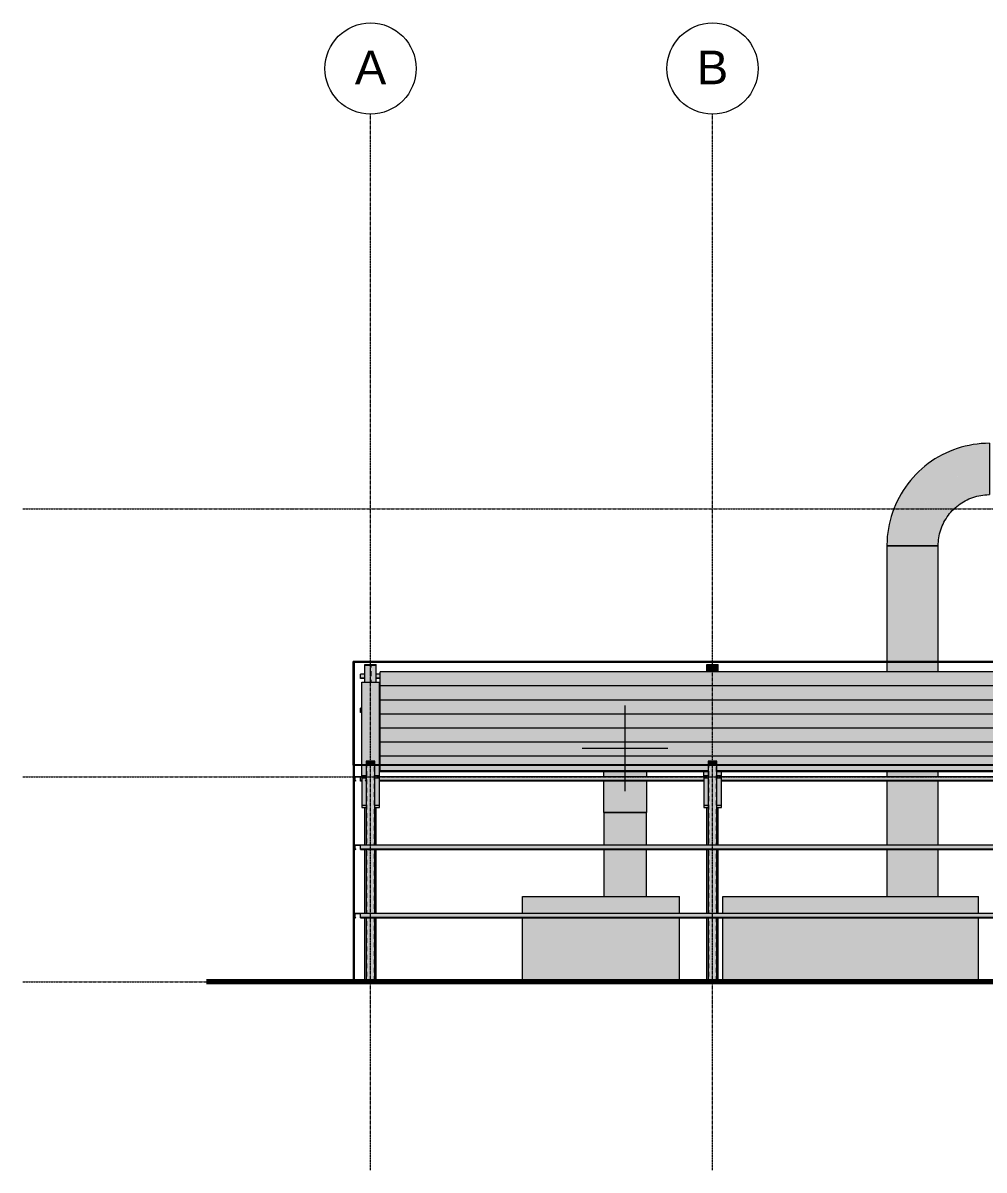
# Model space of a CAD drawing. Header units: inches. Extents: x 20426 to 36348, y -461 to 673.
# Drawn here: x 20426 to 21101, y -132 to 673 of the extents above; entities that cross this region are included whole.
import ezdxf

# ---------------------------------------------------------------- set-up
doc = ezdxf.new("R2010")
doc.units = ezdxf.units.IN
doc.header["$MEASUREMENT"] = 0
doc.linetypes.add('Grid Line 1_2_', pattern=[0.875, 0.5, -0.125, 0.125, -0.125])
doc.linetypes.add('Hidden 1_8_', pattern=[0.1875, 0.125, -0.0625])
for name, color, linetype, lineweight in [('A-FLOR-LEVL', 51, 'Continuous', 9), ('A-ROOF', 132, 'Continuous', 13), ('A-WALL', 113, 'Continuous', 13), ('C-TOPO', 7, 'Continuous', 9), ('M-EQPM', 50, 'Continuous', 9), ('M-HVAC-DUCT', 70, 'Continuous', 9), ('M-HVAC-DUCT-CNTR', 70, 'Continuous', 9), ('S-BEAM', 12, 'Continuous', 9), ('S-COLS', 52, 'Continuous', 9), ('S-GRID', 1, 'Continuous', 9), ('S-GRID-IDEN', 1, 'Continuous', 9)]:
    doc.layers.add(name, color=color, linetype=linetype, lineweight=lineweight)
doc.styles.add('Arial_1', font='arial.ttf', dxfattribs={"height": 23.60479})

# ---------------------------------------------------------------- blocks, each defined once
blk = doc.blocks.new('Round Elbow - 1_5 D-363045-Elevation - West')
at = {"layer": 'M-HVAC-DUCT'}
h = blk.add_hatch(color=256, dxfattribs=at)
h.paths.add_polyline_path([(20835.65, 119), (20848.64, 119), (20848.64, 141.02), (20833.64, 141.02), (20833.64, 119), (20835.44, 119)], flags=0)
h.paths.add_polyline_path([(20846.17, 144.05), (20848.64, 144.05), (20848.64, 147.72), (20833.64, 147.72), (20833.64, 144.05), (20845.5, 144.05)], flags=0)
h = blk.add_hatch(color=256, dxfattribs=at)
h.paths.add_polyline_path([(20848.64, 119), (20863.64, 119), (20863.62, 141.02), (20848.64, 141.02), (20848.64, 120.65)], flags=0)
h.paths.add_polyline_path([(20860.62, 144.05), (20863.64, 144.05), (20863.64, 147.72), (20848.64, 147.72), (20848.64, 144.05), (20860.35, 144.05)], flags=0)
for p, q in [((20848.64, 119), (20833.64, 119)), ((20863.64, 119), (20848.64, 119))]:
    blk.add_line(p, q, dxfattribs=at)
at = {"layer": 'M-HVAC-DUCT', "flags": 128}
for points in [[(20833.64, 144.05), (20833.64, 144.41), (20833.64, 145.87), (20833.64, 147.3), (20833.64, 147.72)], [(20863.64, 147.67), (20863.64, 146.26), (20863.64, 144.81), (20863.64, 144.05)], [(20833.64, 119), (20833.64, 120.8), (20833.64, 122.6), (20833.64, 124.39), (20833.64, 126.17), (20833.64, 127.94), (20833.64, 129.7), (20833.64, 131.44), (20833.64, 133.16), (20833.64, 134.85), (20833.64, 136.52), (20833.64, 138.17), (20833.64, 139.78), (20833.64, 141.02)], [(20863.64, 141.02), (20863.64, 140.21), (20863.64, 138.61), (20863.64, 136.97), (20863.64, 135.31), (20863.64, 133.62), (20863.64, 131.9), (20863.64, 130.17), (20863.64, 128.42), (20863.64, 126.65), (20863.64, 124.87), (20863.64, 123.08), (20863.64, 121.28), (20863.64, 119.49), (20863.64, 119)]]:
    blk.add_lwpolyline(points, dxfattribs=at)
blk = doc.blocks.new('W-Wide Flange-Column - W10X33-556725-Elevation - West')
at = {"layer": 'S-COLS', "linetype": 'Hidden 1_8_'}
for p, q in [((20669.9, 221.81), (20669.9, 222.74)), ((20669.9, 210.49), (20669.9, 221.81)), ((20670.21, 222.74), (20670.21, 221.81)), ((20670.21, 221.81), (20670.21, 210.49))]:
    blk.add_line(p, q, dxfattribs=at)
blk = doc.blocks.new('W-Wide Flange-Column - W10X33-V11-Elevation - West')
at = {"layer": 'S-COLS', "linetype": 'Hidden 1_8_'}
for p, q in [((20909.9, 221.81), (20909.9, 222.74)), ((20909.9, 217.59), (20909.9, 221.81)), ((20910.21, 222.74), (20910.21, 221.81)), ((20910.21, 221.81), (20910.21, 217.59))]:
    blk.add_line(p, q, dxfattribs=at)
blk = doc.blocks.new('HSS-Hollow Structural Section-Column - HSS6X6X1_4-556727-Elevation - West')
at = {"layer": 'S-COLS', "linetype": 'Hidden 1_8_'}
for p, q in [((20667.29, 155.05), (20667.29, 154.08)), ((20667.29, 154.08), (20667.29, 152.22)), ((20672.82, 154.12), (20672.82, 155.05)), ((20672.82, 152.22), (20672.82, 154.12)), ((20667.29, 152.22), (20667.29, 152.09)), ((20667.29, 152.09), (20667.29, 96.05)), ((20672.82, 152.09), (20672.82, 152.22)), ((20672.82, 96.05), (20672.82, 152.09)), ((20667.29, 93.02), (20667.29, 48.05)), ((20672.82, 48.05), (20672.82, 93.02)), ((20667.29, 45.02), (20667.29, 0)), ((20672.82, 0), (20672.82, 45.02))]:
    blk.add_line(p, q, dxfattribs=at)
blk = doc.blocks.new('HSS-Hollow Structural Section-Column - HSS6X6X1_4-V15-Elevation - West')
at = {"layer": 'S-COLS', "linetype": 'Hidden 1_8_'}
for p, q in [((20907.29, 155.05), (20907.29, 154.08)), ((20907.29, 154.08), (20907.29, 152.22)), ((20912.82, 154.08), (20912.82, 155.05)), ((20912.82, 152.22), (20912.82, 154.08)), ((20907.29, 152.2), (20907.29, 152.09)), ((20907.29, 152.09), (20907.29, 96.05)), ((20912.82, 152.09), (20912.82, 152.2)), ((20912.82, 96.05), (20912.82, 152.09)), ((20907.29, 93.02), (20907.29, 48.05)), ((20912.82, 48.05), (20912.82, 93.02)), ((20907.29, 45.02), (20907.29, 0)), ((20912.82, 0), (20912.82, 45.02))]:
    blk.add_line(p, q, dxfattribs=at)
blk = doc.blocks.new('Girt_Z - 10_D-559342-Elevation - West')
at = {"layer": 'S-BEAM'}
for points in [[(22343.07, 217.2), (22343.07, 217.59), (20676.75, 217.59), (20676.75, 217.2), (22336.71, 217.2)], [(21387.76, 216.98), (22343.07, 216.98), (22343.07, 217.2), (20676.75, 217.2), (20676.75, 216.98), (21368.39, 216.98)], [(21445.86, 207.72), (22343.07, 207.72), (22343.07, 216.98), (20676.75, 216.98), (20676.75, 207.72), (21407.13, 207.72)]]:
    blk.add_hatch(color=256, dxfattribs=at).paths.add_polyline_path(points, flags=0)
for p, q in [((20676.75, 217.2), (20676.75, 217.59)), ((22343.07, 217.59), (20676.75, 217.59)), ((20676.75, 216.98), (20676.75, 217.2)), ((20676.75, 207.72), (20676.75, 216.98))]:
    blk.add_line(p, q, dxfattribs=at)
blk = doc.blocks.new('Girt_Z - 10_D-V16-Elevation - West')
at = {"layer": 'S-BEAM'}
for points in [[(22343.07, 158.01), (22343.07, 158.4), (20676.75, 158.4), (20676.75, 158.01), (22336.71, 158.01)], [(20676.75, 157.8), (22343.07, 157.8), (22343.07, 158.01), (20676.75, 158.01), (20676.75, 157.94)], [(20676.75, 152.22), (20907.05, 152.22), (20907.05, 155.05), (20913.05, 155.05), (20913.05, 152.22), (21147.05, 152.22), (21147.05, 153.64), (21153.05, 153.64), (21153.05, 152.22), (21387.05, 152.22), (21387.05, 153.64), (21393.05, 153.64), (21393.05, 152.22), (21627.05, 152.22), (21627.05, 153.64), (21633.05, 153.64), (21633.05, 152.22), (21867.05, 152.22), (21867.08, 153.64), (21873.05, 153.64), (21873.05, 152.22), (22107.05, 152.22), (22107.05, 153.64), (22113.05, 153.64), (22113.05, 152.22), (22343.07, 152.22), (22343.07, 157.8), (20676.75, 157.8), (20676.75, 152.57)]]:
    blk.add_hatch(color=256, dxfattribs=at).paths.add_polyline_path(points, flags=0)
h = blk.add_hatch(color=256, dxfattribs=at)
h.paths.add_polyline_path([(21484.59, 148.3), (21627.05, 148.3), (21627.05, 152.09), (21393.05, 152.09), (21393.05, 148.3), (21465.23, 148.3)], flags=0)
h.paths.add_polyline_path([(20676.75, 148.3), (20907.05, 148.3), (20907.05, 152.09), (20676.75, 152.09)], flags=0)
h.paths.add_polyline_path([(22343.07, 148.3), (22343.07, 152.09), (22113.05, 152.09), (22113.05, 148.3), (22336.71, 148.3)], flags=0)
h.paths.add_polyline_path([(20913.05, 148.3), (21147.05, 148.3), (21147.05, 152.09), (20913.05, 152.09), (20913.05, 149.9)], flags=0)
h.paths.add_polyline_path([(22107.05, 148.3), (22107.05, 152.09), (21873.05, 152.09), (21873.05, 148.3), (22104.32, 148.3)], flags=0)
h.paths.add_polyline_path([(21867.05, 148.3), (21867.05, 152.09), (21633.05, 152.09), (21633.05, 148.3), (21862.24, 148.3)], flags=0)
h.paths.add_polyline_path([(21153.05, 148.3), (21387.05, 148.3), (21387.05, 152.09), (21153.05, 152.09)], flags=0)
h.paths.add_polyline_path([(22343.07, 152.09), (22343.35, 152.09), (22343.35, 157.8), (22343.07, 157.8), (22343.07, 152.22)], flags=0)
h = blk.add_hatch(color=256, dxfattribs=at)
h.paths.add_polyline_path([(22343.07, 152.09), (22343.07, 152.22), (22113.05, 152.22), (22113.05, 152.09), (22336.71, 152.09)], flags=0)
h.paths.add_polyline_path([(20676.75, 152.09), (20907.05, 152.09), (20907.05, 152.22), (20676.75, 152.22)], flags=0)
h.paths.add_polyline_path([(21368.39, 152.09), (21387.05, 152.09), (21387.05, 152.22), (21153.05, 152.18), (21153.05, 152.09), (21349.03, 152.09)], flags=0)
h.paths.add_polyline_path([(22107.05, 152.09), (22107.05, 152.22), (21873.05, 152.22), (21873.05, 152.09), (22104.32, 152.09)], flags=0)
h.paths.add_polyline_path([(21484.59, 152.09), (21627.05, 152.15), (21627.05, 152.22), (21393.05, 152.16), (21393.05, 152.09), (21465.23, 152.09)], flags=0)
h.paths.add_polyline_path([(20913.05, 152.09), (21147.05, 152.09), (21147.05, 152.22), (20913.05, 152.2)], flags=0)
h.paths.add_polyline_path([(21867.05, 152.09), (21867.05, 152.22), (21633.05, 152.22), (21633.05, 152.09), (21862.24, 152.09)], flags=0)
h = blk.add_hatch(color=256, dxfattribs=at)
h.paths.add_polyline_path([(22343.07, 148.2), (22343.07, 148.29), (22113.05, 148.29), (22113.05, 148.2), (22336.71, 148.2)], flags=0)
h.paths.add_polyline_path([(20680.89, 148.2), (20907.05, 148.2), (20907.05, 148.29), (20676.75, 148.29), (20676.75, 148.2)], flags=0)
h.paths.add_polyline_path([(22107.05, 148.2), (22107.05, 148.29), (21873.05, 148.29), (21873.05, 148.2), (22104.32, 148.2)], flags=0)
h.paths.add_polyline_path([(20913.05, 148.2), (21147.05, 148.2), (21147.05, 148.29), (20913.05, 148.29)], flags=0)
h.paths.add_polyline_path([(21867.05, 148.2), (21867.05, 148.29), (21633.05, 148.29), (21633.05, 148.2), (21862.24, 148.2)], flags=0)
h.paths.add_polyline_path([(21153.05, 148.2), (21387.05, 148.2), (21387.05, 148.29), (21153.05, 148.29)], flags=0)
h.paths.add_polyline_path([(21627.05, 148.2), (21627.05, 148.29), (21393.05, 148.29), (21393.05, 148.2), (21625, 148.2)], flags=0)
h = blk.add_hatch(color=256, dxfattribs=at)
h.paths.add_polyline_path([(22343.07, 147.72), (22343.07, 148.2), (22113.05, 148.2), (22113.05, 147.72), (22336.71, 147.72)], flags=0)
h.paths.add_polyline_path([(20680.89, 147.72), (20907.05, 147.72), (20907.05, 148.2), (20676.75, 148.2), (20676.75, 147.72)], flags=0)
h.paths.add_polyline_path([(22107.05, 147.72), (22107.05, 148.2), (21873.05, 148.2), (21873.05, 147.72), (22104.32, 147.72)], flags=0)
h.paths.add_polyline_path([(20913.05, 147.72), (21147.05, 147.72), (21147.05, 148.2), (20913.05, 148.2)], flags=0)
h.paths.add_polyline_path([(21867.05, 147.72), (21867.05, 148.2), (21633.05, 148.2), (21633.05, 147.72), (21862.24, 147.72)], flags=0)
h.paths.add_polyline_path([(21153.05, 147.72), (21387.05, 147.72), (21387.05, 148.2), (21153.05, 148.2)], flags=0)
h.paths.add_polyline_path([(21627.05, 147.72), (21627.05, 148.2), (21393.05, 148.2), (21393.05, 147.72), (21625, 147.72)], flags=0)
for p, q in [((20676.75, 158.01), (20676.75, 158.4)), ((22343.07, 158.4), (20676.75, 158.4)), ((20676.75, 157.8), (20676.75, 158.01)), ((20676.75, 152.22), (20676.75, 157.8)), ((20676.75, 152.09), (20676.75, 152.22)), ((20676.75, 148.3), (20676.75, 152.09)), ((20676.75, 148.2), (20676.75, 148.29)), ((20676.75, 148.29), (20907.06, 148.29)), ((20676.75, 147.72), (20676.75, 148.2)), ((20676.75, 148.2), (20907.06, 148.2)), ((20676.75, 147.72), (20907.06, 147.72)), ((20913.05, 148.29), (21147.05, 148.29)), ((20913.05, 148.2), (21147.05, 148.2)), ((20913.05, 147.72), (21147.06, 147.72))]:
    blk.add_line(p, q, dxfattribs=at)
blk = doc.blocks.new('W-Wide Flange - W21X166-V17-Elevation - West')
at = {"layer": 'S-BEAM'}
h = blk.add_hatch(color=256, dxfattribs=at)
h.paths.add_polyline_path([(20903.85, 144.58), (20907.05, 144.58), (20907.05, 147.72), (20903.85, 147.72), (20903.85, 145.73)], flags=0)
h.paths.add_polyline_path([(20913.05, 144.58), (20916.25, 144.58), (20916.25, 147.72), (20913.05, 147.72), (20913.05, 145.73)], flags=0)
h = blk.add_hatch(color=256, dxfattribs=at)
h.paths.add_polyline_path([(20907.05, 122.39), (20907.05, 123.73), (20903.85, 123.73), (20903.85, 122.39)], flags=0)
h.paths.add_polyline_path([(20913.28, 122.39), (20916.25, 122.39), (20916.25, 123.73), (20913.05, 123.73), (20913.05, 122.39)], flags=0)
h.paths.add_polyline_path([(20913.05, 143.24), (20916.25, 143.24), (20916.25, 144.58), (20913.05, 144.58), (20913.05, 143.71)], flags=0)
h.paths.add_polyline_path([(20903.85, 143.24), (20907.05, 143.24), (20907.05, 144.58), (20903.85, 144.58)], flags=0)
for points in [[(20907.05, 123.73), (20907.05, 143.24), (20903.85, 143.24), (20903.85, 123.73)], [(20913.28, 123.73), (20916.25, 123.73), (20916.25, 143.24), (20913.05, 143.24), (20913.05, 123.73)]]:
    blk.add_hatch(color=256, dxfattribs=at).paths.add_polyline_path(points, flags=0)
for p, q in [((20903.85, 144.58), (20903.85, 147.72)), ((20916.25, 144.58), (20916.25, 147.72)), ((20907.06, 144.58), (20903.85, 144.58)), ((20903.85, 144.58), (20903.85, 143.24)), ((20903.85, 143.24), (20907.06, 143.24)), ((20903.85, 143.24), (20903.85, 123.73)), ((20916.25, 144.58), (20913.05, 144.58)), ((20913.05, 143.24), (20916.25, 143.24)), ((20916.25, 143.24), (20916.25, 144.58)), ((20916.25, 123.73), (20916.25, 143.24)), ((20903.85, 123.73), (20903.85, 122.39)), ((20907.05, 123.73), (20903.85, 123.73)), ((20903.85, 122.39), (20907.05, 122.39)), ((20916.25, 123.73), (20913.05, 123.73)), ((20913.05, 122.39), (20916.25, 122.39)), ((20916.25, 122.39), (20916.25, 123.73))]:
    blk.add_line(p, q, dxfattribs=at)
blk = doc.blocks.new('W-Wide Flange - W21X166-V18-Elevation - West')
at = {"layer": 'S-BEAM'}
for points in [[(20663.85, 152.22), (20667.05, 152.22), (20667.05, 155.05), (20673.05, 155.05), (20673.05, 152.22), (20676.25, 152.22), (20676.25, 210.49), (20663.85, 210.49), (20663.85, 152.57)], [(20666.36, 123.73), (20667.05, 123.73), (20667.05, 141.5), (20666.48, 141.02), (20666.41, 141.1), (20666.94, 141.55), (20666.94, 143.24), (20663.85, 143.24), (20663.85, 123.73)], [(20673.05, 123.73), (20676.25, 123.73), (20676.25, 143.24), (20673.05, 143.24)]]:
    blk.add_hatch(color=256, dxfattribs=at).paths.add_polyline_path(points, flags=0)
h = blk.add_hatch(color=256, dxfattribs=at)
h.paths.add_polyline_path([(20667.05, 152.09), (20667.05, 152.22), (20663.85, 152.22), (20663.85, 152.09), (20666.36, 152.09)], flags=0)
h.paths.add_polyline_path([(20676.25, 152.09), (20676.25, 152.22), (20673.05, 152.22), (20673.05, 152.09)], flags=0)
h = blk.add_hatch(color=256, dxfattribs=at)
h.paths.add_polyline_path([(20666.36, 144.58), (20667.05, 144.58), (20667.05, 152.09), (20663.85, 152.09), (20663.85, 144.58)], flags=0)
h.paths.add_polyline_path([(20676.25, 144.58), (20676.25, 152.09), (20673.05, 152.09), (20673.05, 144.58)], flags=0)
h = blk.add_hatch(color=256, dxfattribs=at)
h.paths.add_polyline_path([(20673.05, 122.39), (20676.25, 122.39), (20676.25, 123.73), (20673.05, 123.73), (20673.05, 122.96)], flags=0)
h.paths.add_polyline_path([(20666.36, 122.39), (20667.05, 122.39), (20667.05, 123.73), (20663.85, 123.73), (20663.85, 122.39)], flags=0)
h.paths.add_polyline_path([(20667, 144), (20666.91, 143.95), (20666.87, 144.05), (20666.94, 144.02)], flags=0)
h.paths.add_polyline_path([(20666.36, 143.24), (20666.94, 143.24), (20667, 144), (20667.05, 144), (20667, 144.58), (20663.85, 144.58), (20663.85, 144.05), (20666.87, 144.05), (20666.87, 143.95), (20663.85, 143.95), (20663.85, 143.24)], flags=0)
h.paths.add_polyline_path([(20673.05, 143.24), (20676.25, 143.24), (20676.25, 144.58), (20673.05, 144.58), (20673.05, 143.71)], flags=0)
for p, q in [((20663.85, 210.49), (20676.25, 210.49)), ((20663.85, 152.22), (20663.85, 210.49)), ((20676.25, 152.22), (20676.25, 210.49)), ((20663.85, 152.09), (20663.85, 152.22)), ((20663.85, 144.58), (20663.85, 152.09)), ((20676.25, 152.09), (20676.25, 152.22)), ((20676.25, 144.58), (20676.25, 152.09)), ((20667.06, 144.58), (20663.85, 144.58)), ((20663.85, 144.58), (20663.85, 144.05)), ((20663.85, 143.95), (20663.85, 143.24)), ((20663.85, 143.24), (20666.94, 143.24)), ((20663.85, 143.24), (20663.85, 123.73)), ((20676.25, 144.58), (20673.05, 144.58)), ((20673.05, 143.24), (20676.25, 143.24)), ((20676.25, 143.24), (20676.25, 144.58)), ((20676.25, 123.73), (20676.25, 143.24)), ((20663.85, 123.73), (20663.85, 122.39)), ((20667.05, 123.73), (20663.85, 123.73)), ((20663.85, 122.39), (20667.05, 122.39)), ((20676.25, 123.73), (20673.05, 123.73)), ((20673.05, 122.39), (20676.25, 122.39)), ((20676.25, 122.39), (20676.25, 123.73))]:
    blk.add_line(p, q, dxfattribs=at)
blk = doc.blocks.new('Mechanical Equipment 3 - Mechanical Equipment 1-405539-Elevation - West')
at = {"layer": 'M-EQPM'}
h = blk.add_hatch(color=256, dxfattribs=at)
h.paths.add_polyline_path([(20776.7, 0), (20886.76, 0), (20886.76, 45.02), (20776.7, 45.02)], flags=0)
h.paths.add_polyline_path([(20776.7, 48.05), (20886.76, 48.05), (20886.76, 60), (20776.7, 60)], flags=0)
for p, q in [((20776.7, 60), (20886.76, 60)), ((20776.7, 48.05), (20776.7, 60)), ((20886.76, 48.05), (20886.76, 60)), ((20776.7, 0), (20776.7, 45.02)), ((20886.76, 0), (20886.76, 45.02)), ((20886.76, 0), (20776.7, 0))]:
    blk.add_line(p, q, dxfattribs=at)
blk = doc.blocks.new('Mechanical Equipment 4 - Mechanical Equipment 1-405625-Elevation - West')
at = {"layer": 'M-EQPM'}
h = blk.add_hatch(color=256, dxfattribs=at)
h.paths.add_polyline_path([(20917.27, 0), (21096.76, 0), (21096.76, 45.02), (20917.27, 45.02), (20917.27, 12)], flags=0)
h.paths.add_polyline_path([(21096.76, 48.05), (21096.76, 60), (20917.27, 60), (20917.27, 48.05), (21058.53, 48.05)], flags=0)
for p, q in [((20917.27, 60), (21096.76, 60)), ((20917.27, 48.05), (20917.27, 60)), ((21096.76, 48.05), (21096.76, 60)), ((20917.27, 0), (20917.27, 45.02)), ((21096.76, 0), (21096.76, 45.02)), ((21096.76, 0), (20917.27, 0))]:
    blk.add_line(p, q, dxfattribs=at)
blk = doc.blocks.new('Girt_C - 8_D-560235-Elevation - West')
at = {"layer": 'S-BEAM'}
for points in [[(21392.6, 47.87), (22343.07, 47.87), (22343.07, 48.05), (20663.05, 48), (20663.05, 47.87), (21387.76, 47.87)], [(22343.07, 45.5), (22343.07, 47.87), (20663.05, 47.87), (20663.05, 45.5), (22336.71, 45.5)], [(21387.76, 45.02), (22343.07, 45.02), (22343.07, 45.5), (20663.05, 45.5), (20663.05, 45.02), (21368.39, 45.02)]]:
    blk.add_hatch(color=256, dxfattribs=at).paths.add_polyline_path(points, flags=0)
for p, q in [((22343.07, 48.05), (20663.05, 48.05)), ((20663.05, 47.87), (20663.05, 48.05)), ((20663.05, 45.5), (20663.05, 47.87)), ((20663.05, 45.02), (20663.05, 45.5)), ((20663.05, 45.5), (22343.07, 45.5)), ((20663.05, 45.02), (22343.07, 45.02))]:
    blk.add_line(p, q, dxfattribs=at)
blk = doc.blocks.new('Girt_C - 8_D-V21-Elevation - West')
at = {"layer": 'S-BEAM'}
for points in [[(20663.05, 95.87), (22343.07, 95.87), (22343.07, 96.05), (20663.05, 96)], [(21387.76, 93.5), (22343.07, 93.5), (22343.07, 95.87), (20663.05, 95.87), (20663.05, 93.5), (21368.39, 93.5)], [(22343.07, 93.02), (22343.07, 93.5), (20663.05, 93.5), (20663.05, 93.02), (22336.71, 93.02)]]:
    blk.add_hatch(color=256, dxfattribs=at).paths.add_polyline_path(points, flags=0)
for p, q in [((22343.07, 96.05), (20663.05, 96.05)), ((20663.05, 95.87), (20663.05, 96.05)), ((20663.05, 93.5), (20663.05, 95.87)), ((20663.05, 93.02), (20663.05, 93.5)), ((20663.05, 93.5), (22343.07, 93.5)), ((20663.05, 93.02), (22343.07, 93.02))]:
    blk.add_line(p, q, dxfattribs=at)
blk = doc.blocks.new('Girt_C - 8_D-560231-Elevation - West')
at = {"layer": 'S-BEAM'}
h = blk.add_hatch(color=256, dxfattribs=at)
h.paths.add_polyline_path([(20659.63, 45.02), (20659.7, 45.1), (20659.16, 45.55), (20659.11, 48), (20659.05, 47.87), (20659.05, 45.5), (20659.14, 45.43)], flags=0)
h.paths.add_polyline_path([(20659.19, 47.92), (20659.24, 48.05), (20659.11, 48)], flags=0)
h.paths.add_polyline_path([(20663.05, 47.95), (20663.05, 48.05), (20659.24, 48.05), (20659.24, 47.95), (20661.52, 47.95)], flags=0)
for p, q in [((20659.05, 47.87), (20659.05, 45.5)), ((20659.05, 45.5), (20659.63, 45.02)), ((20659.16, 45.55), (20659.16, 47.87)), ((20659.7, 45.1), (20659.16, 45.55)), ((20663.05, 48.05), (20659.24, 48.05)), ((20659.24, 47.95), (20663.05, 47.95)), ((20659.63, 45.02), (20659.7, 45.1))]:
    blk.add_line(p, q, dxfattribs=at)
for radius, end in [(0.188, 180), (0.0782, 176.95764)]:
    blk.add_arc((20659.24, 47.87), radius, 90, end, dxfattribs=at)
blk = doc.blocks.new('Round Elbow - 1_5 D-V23-Elevation - West')
at = {"layer": 'M-HVAC-DUCT'}
for points in [[(21037.65, 306), (21050.38, 306), (21050.63, 311.14), (21051.3, 315.92), (21052.44, 320.78), (21054.03, 325.51), (21056.04, 330.07), (21058.53, 334.52), (21061.29, 338.54), (21064.47, 342.38), (21068.21, 346.08), (21071.84, 349.09), (21075.95, 351.91), (21080.85, 354.58), (21084.87, 356.35), (21089.9, 358.01), (21094.46, 359.08), (21099.4, 359.77), (21104.38, 360), (21104.38, 378), (21098.13, 377.72), (21092.53, 377.02), (21086.71, 375.8), (21080.73, 373.99), (21075.46, 371.94), (21069.6, 369.01), (21064.49, 365.91), (21060.16, 362.82), (21055.32, 358.68), (21051.08, 354.38), (21047.56, 350.22), (21043.9, 345.04), (21040.81, 339.75), (21038.44, 334.92), (21036.28, 329.38), (21034.58, 323.67), (21033.36, 317.85), (21032.63, 311.95), (21032.38, 306), (21035.82, 306)], [(21068.38, 306), (21068.61, 310.03), (21069.34, 314.21), (21070.51, 318.15), (21071.95, 321.62), (21073.9, 325.15), (21076.23, 328.45), (21079.26, 331.75), (21082.36, 334.44), (21085.23, 336.48), (21088.95, 338.51), (21092.49, 339.98), (21096.37, 341.1), (21100.35, 341.77), (21104.38, 342.01), (21104.38, 360), (21099.4, 359.77), (21094.46, 359.08), (21089.57, 357.93), (21084.87, 356.35), (21080.27, 354.31), (21075.95, 351.91), (21071.84, 349.09), (21068, 345.91), (21064.25, 342.11), (21061.29, 338.54), (21058.44, 334.37), (21055.84, 329.61), (21054.03, 325.51), (21052.44, 320.78), (21051.3, 315.92), (21050.61, 310.98), (21050.38, 306), (21068.35, 306)]]:
    blk.add_hatch(color=256, dxfattribs=at).paths.add_polyline_path(points, flags=0)
for p, q in [((21104.38, 378), (21104.38, 360)), ((21104.38, 360), (21104.38, 342)), ((21050.38, 306), (21032.38, 306)), ((21068.38, 306), (21050.38, 306))]:
    blk.add_line(p, q, dxfattribs=at)
at = {"layer": 'M-HVAC-DUCT', "flags": 128}
for points in [[(21104.38, 378), (21101.5, 377.94), (21098.63, 377.77), (21095.76, 377.48), (21092.91, 377.08), (21090.08, 376.56), (21087.27, 375.94), (21084.48, 375.2), (21081.73, 374.34), (21079.02, 373.38), (21076.34, 372.32), (21073.71, 371.14), (21071.13, 369.86), (21068.61, 368.48), (21066.13, 367), (21063.73, 365.42), (21061.38, 363.75), (21059.11, 361.99), (21056.9, 360.13), (21054.78, 358.19), (21052.73, 356.16), (21050.77, 354.06), (21048.89, 351.87), (21047.1, 349.62), (21045.4, 347.29), (21043.79, 344.9), (21042.29, 342.45), (21040.88, 339.94), (21039.57, 337.37), (21038.37, 334.75), (21037.27, 332.09), (21036.28, 329.39), (21035.4, 326.64), (21034.63, 323.87), (21033.97, 321.07), (21033.43, 318.24), (21033, 315.39), (21032.68, 312.53), (21032.47, 309.66), (21032.38, 306.78), (21032.38, 306)], [(21068.38, 306), (21068.41, 307.44), (21068.5, 308.88), (21068.64, 310.31), (21068.84, 311.74), (21069.1, 313.15), (21069.41, 314.56), (21069.78, 315.95), (21070.21, 317.32), (21070.69, 318.68), (21071.22, 320.02), (21071.81, 321.33), (21072.45, 322.62), (21073.14, 323.89), (21073.88, 325.12), (21074.67, 326.33), (21075.5, 327.5), (21076.39, 328.64), (21077.32, 329.74), (21078.29, 330.8), (21079.3, 331.82), (21080.35, 332.81), (21081.44, 333.75), (21082.57, 334.64), (21083.73, 335.49), (21084.93, 336.29), (21086.16, 337.05), (21087.41, 337.75), (21088.7, 338.4), (21090, 339), (21091.34, 339.55), (21092.69, 340.05), (21094.06, 340.49), (21095.45, 340.87), (21096.85, 341.2), (21098.26, 341.48), (21099.69, 341.69), (21101.12, 341.85), (21102.55, 341.95), (21103.99, 342), (21104.38, 342)]]:
    blk.add_lwpolyline(points, dxfattribs=at)
blk = doc.blocks.new('Girt_C - 8_D-560230-Elevation - West')
at = {"layer": 'S-BEAM'}
h = blk.add_hatch(color=256, dxfattribs=at)
h.paths.add_polyline_path([(20864.87, 143.87), (20903.85, 143.87), (20903.85, 144.05), (20676.25, 144), (20676.25, 143.87), (20860.03, 143.87)], flags=0)
h.paths.add_polyline_path([(20663.05, 143.87), (20663.85, 143.87), (20663.85, 143.95), (20663.05, 143.95)], flags=0)
h.paths.add_polyline_path([(21131.27, 143.87), (21131.27, 144.05), (20916.25, 144), (20916.25, 143.87), (21097.26, 143.87)], flags=0)
h = blk.add_hatch(color=256, dxfattribs=at)
h.paths.add_polyline_path([(20663.05, 141.5), (20663.85, 141.5), (20663.85, 143.87), (20663.05, 143.87), (20663.05, 143.24)], flags=0)
h.paths.add_polyline_path([(21131.27, 141.5), (21131.27, 143.87), (20916.25, 143.87), (20916.25, 141.5), (21097.26, 141.5)], flags=0)
h.paths.add_polyline_path([(20676.25, 141.5), (20903.85, 141.5), (20903.85, 143.87), (20676.25, 143.87), (20676.25, 143.24)], flags=0)
h = blk.add_hatch(color=256, dxfattribs=at)
h.paths.add_polyline_path([(20942.33, 141.02), (21131.27, 141.02), (21131.27, 141.5), (20916.25, 141.5), (20916.25, 141.02), (20922.97, 141.02)], flags=0)
h.paths.add_polyline_path([(20903.85, 141.02), (20903.85, 141.5), (20676.25, 141.5), (20676.25, 141.02), (20903.6, 141.02)], flags=0)
h.paths.add_polyline_path([(20663.85, 141.02), (20663.85, 141.5), (20663.05, 141.5), (20663.05, 141.02)], flags=0)
for points in [[(21131.56, 143.87), (21132.05, 143.87), (21132.05, 144.05), (21131.27, 144), (21131.27, 143.87)], [(21131.56, 141.5), (21132.05, 141.5), (21132.05, 143.87), (21131.27, 143.87), (21131.27, 141.5)], [(21131.57, 141.02), (21132.05, 141.02), (21132.05, 141.5), (21131.27, 141.5), (21131.27, 141.02)]]:
    blk.add_hatch(color=256, dxfattribs=at).paths.add_polyline_path(points, flags=0)
for p, q in [((20663.05, 143.87), (20663.05, 143.95)), ((20663.05, 141.5), (20663.05, 143.87)), ((20663.05, 141.02), (20663.05, 141.5)), ((20663.05, 141.5), (20663.85, 141.5)), ((20663.85, 141.02), (20663.05, 141.02)), ((20903.85, 144.05), (20676.25, 144.05)), ((20676.25, 141.5), (20903.85, 141.5)), ((20903.85, 141.02), (20676.25, 141.02)), ((21131.27, 144.05), (20916.25, 144.05)), ((20916.25, 141.5), (21131.27, 141.5)), ((21131.27, 141.02), (20916.25, 141.02)), ((21132.05, 144.05), (21131.27, 144.05)), ((21131.27, 141.5), (21132.05, 141.5)), ((21132.05, 141.02), (21131.27, 141.02))]:
    blk.add_line(p, q, dxfattribs=at)
blk = doc.blocks.new('Girt_C - 8_D-V25-Elevation - West')
at = {"layer": 'S-BEAM'}
h = blk.add_hatch(color=256, dxfattribs=at)
h.paths.add_polyline_path([(20676.75, 191.87), (20676.75, 192.05), (20676.25, 192), (20676.25, 191.87)], flags=0)
h.paths.add_polyline_path([(20663.85, 191.87), (20663.85, 192.05), (20663.05, 192), (20663.05, 191.87)], flags=0)
h = blk.add_hatch(color=256, dxfattribs=at)
h.paths.add_polyline_path([(20676.75, 189.5), (20676.75, 191.87), (20676.25, 191.87), (20676.25, 189.5)], flags=0)
h.paths.add_polyline_path([(20663.05, 189.5), (20663.85, 189.5), (20663.85, 191.87), (20663.05, 191.87), (20663.05, 189.64)], flags=0)
h = blk.add_hatch(color=256, dxfattribs=at)
h.paths.add_polyline_path([(20663.85, 189.02), (20663.85, 189.5), (20663.05, 189.5), (20663.05, 189.02)], flags=0)
h.paths.add_polyline_path([(20676.75, 189.02), (20676.75, 189.5), (20676.25, 189.5), (20676.25, 189.02)], flags=0)
for p, q in [((20663.85, 192.05), (20663.05, 192.05)), ((20663.05, 191.87), (20663.05, 192.05)), ((20663.05, 189.5), (20663.05, 191.87)), ((20663.05, 189.02), (20663.05, 189.5)), ((20663.05, 189.5), (20663.85, 189.5)), ((20663.85, 189.02), (20663.05, 189.02)), ((20676.75, 192.05), (20676.25, 192.05)), ((20676.25, 189.5), (20676.75, 189.5)), ((20676.75, 189.02), (20676.25, 189.02))]:
    blk.add_line(p, q, dxfattribs=at)
blk = doc.blocks.new('Girt_C - 8_D-V26-Elevation - West')
at = {"layer": 'S-BEAM'}
h = blk.add_hatch(color=256, dxfattribs=at)
h.paths.add_polyline_path([(20666.07, 215.87), (20666.07, 216.05), (20663.05, 216), (20663.05, 215.87)], flags=0)
h.paths.add_polyline_path([(20674.03, 215.87), (20676.75, 215.87), (20676.75, 216.05), (20674.03, 216)], flags=0)
h = blk.add_hatch(color=256, dxfattribs=at)
h.paths.add_polyline_path([(20666.07, 213.5), (20666.07, 215.87), (20663.05, 215.87), (20663.05, 213.5)], flags=0)
h.paths.add_polyline_path([(20676.75, 213.5), (20676.75, 215.87), (20674.03, 215.87), (20674.03, 213.5)], flags=0)
h = blk.add_hatch(color=256, dxfattribs=at)
h.paths.add_polyline_path([(20666.07, 213.02), (20666.07, 213.5), (20663.05, 213.5), (20663.05, 213.02)], flags=0)
h.paths.add_polyline_path([(20676.75, 213.02), (20676.75, 213.5), (20674.03, 213.5), (20674.03, 213.02)], flags=0)
for p, q in [((20666.07, 216.05), (20663.05, 216.05)), ((20663.05, 215.87), (20663.05, 216.05)), ((20663.05, 213.5), (20663.05, 215.87)), ((20663.05, 213.02), (20663.05, 213.5)), ((20663.05, 213.5), (20666.07, 213.5)), ((20666.07, 213.02), (20663.05, 213.02)), ((20676.75, 216.05), (20674.03, 216.05)), ((20674.03, 213.5), (20676.75, 213.5)), ((20676.75, 213.02), (20674.03, 213.02))]:
    blk.add_line(p, q, dxfattribs=at)
blk = doc.blocks.new('Girt_C - 8_D-V27-Elevation - West')
at = {"layer": 'S-BEAM'}
h = blk.add_hatch(color=256, dxfattribs=at)
h.paths.add_polyline_path([(20659.63, 141.02), (20659.7, 141.1), (20659.16, 141.55), (20659.11, 144), (20659.05, 143.87), (20659.05, 141.5)], flags=0)
h.paths.add_polyline_path([(20666.48, 141.02), (20667.05, 141.55), (20667, 144), (20666.94, 143.87), (20666.94, 141.55), (20666.41, 141.1)], flags=0)
h.paths.add_polyline_path([(20666.92, 143.92), (20667, 144), (20666.87, 144.05)], flags=0)
h.paths.add_polyline_path([(20659.19, 143.92), (20659.24, 144.05), (20659.11, 144)], flags=0)
h.paths.add_polyline_path([(20661.52, 143.95), (20666.87, 143.95), (20666.87, 144.05), (20659.24, 144.05), (20659.24, 143.95)], flags=0)
for p, q in [((20659.05, 143.87), (20659.05, 141.5)), ((20659.05, 141.5), (20659.63, 141.02)), ((20659.16, 141.55), (20659.16, 143.87)), ((20659.7, 141.1), (20659.16, 141.55)), ((20666.87, 144.05), (20659.24, 144.05)), ((20659.24, 143.95), (20666.87, 143.95)), ((20659.63, 141.02), (20659.7, 141.1)), ((20666.94, 141.55), (20666.41, 141.1)), ((20666.41, 141.1), (20666.48, 141.02)), ((20666.48, 141.02), (20667.05, 141.5)), ((20666.94, 143.87), (20666.94, 141.55)), ((20667.05, 141.5), (20667.05, 143.87))]:
    blk.add_line(p, q, dxfattribs=at)
for centre, radius, start, end in [((20659.24, 143.87), 0.188, 90, 180), ((20659.24, 143.87), 0.0782, 90, 176.95764), ((20666.87, 143.87), 0.188, 0, 90), ((20666.87, 143.87), 0.0782, 2.12272, 90)]:
    blk.add_arc(centre, radius, start, end, dxfattribs=at)
blk = doc.blocks.new('Grid - Grid Head - Circle-14747-Elevation - West')
at = {"layer": 'S-GRID-IDEN'}
blk.add_circle((21150.05, 641), 32, dxfattribs=at)

msp = doc.modelspace()

# ---------------------------------------------------------------- hatches: boundary and pattern name
at = {"layer": 'A-ROOF', "transparency": 33554611}
msp.add_hatch(color=256, dxfattribs=at).paths.add_polyline_path([(21407.13, 152.09), (22343.07, 152.09), (22343.07, 152.57), (20657.77, 152.57), (20657.77, 152.09), (21397.44, 152.09)], flags=0)
at = {"layer": 'A-WALL', "transparency": 33554611}
for points in [[(20658.55, 224.37), (21131.27, 224.37), (21131.27, 224.5), (20658.55, 224.5)], [(22343.07, 152.09), (22343.07, 152.22), (20657.77, 152.22), (20657.77, 152.09), (22336.71, 152.09)]]:
    msp.add_hatch(color=256, dxfattribs=at).paths.add_polyline_path(points, flags=0)
at = {"layer": 'M-HVAC-DUCT'}
for points in [[(21042.21, 224.98), (21050.38, 224.98), (21050.38, 306), (21032.38, 306), (21032.38, 224.98), (21040.57, 224.98)], [(21051.28, 224.98), (21068.38, 224.98), (21068.35, 306), (21050.38, 306), (21050.38, 224.98)], [(21032.38, 224.5), (21050.38, 224.5), (21050.38, 224.98), (21032.38, 224.98)], [(21032.38, 224.37), (21050.38, 224.37), (21050.38, 224.5), (21032.38, 224.5)], [(21039.16, 217.59), (21050.38, 217.59), (21050.38, 224.37), (21032.38, 224.37), (21032.38, 217.59), (21038.4, 217.59)], [(21061.65, 224.5), (21068.38, 224.5), (21068.38, 224.98), (21050.38, 224.98), (21050.38, 224.5), (21060.96, 224.5)], [(21061.65, 224.37), (21068.38, 224.37), (21068.38, 224.5), (21050.38, 224.5), (21050.38, 224.37), (21060.96, 224.37)], [(21068.16, 217.59), (21068.38, 217.59), (21068.38, 224.37), (21050.38, 224.37), (21050.38, 217.59), (21067.73, 217.59)]]:
    msp.add_hatch(color=256, dxfattribs=at).paths.add_polyline_path(points, flags=0)
h = msp.add_hatch(color=256, dxfattribs=at)
h.paths.add_polyline_path([(21050.3, 60), (21050.38, 60), (21050.38, 93.02), (21032.38, 93.02), (21032.38, 60), (21047.56, 60)], flags=0)
h.paths.add_polyline_path([(21037.65, 96.05), (21050.38, 96.05), (21050.38, 141.02), (21032.38, 141.02), (21032.38, 96.05), (21037.34, 96.05)], flags=0)
h.paths.add_polyline_path([(21037.65, 144.05), (21050.38, 144.05), (21050.38, 147.72), (21032.38, 147.72), (21032.38, 144.05), (21036.99, 144.05)], flags=0)
h = msp.add_hatch(color=256, dxfattribs=at)
h.paths.add_polyline_path([(21050.38, 60), (21068.38, 60), (21068.35, 93.02), (21050.38, 93.02), (21050.38, 78.86)], flags=0)
h.paths.add_polyline_path([(21050.38, 96.05), (21068.38, 96.05), (21068.38, 141.02), (21050.38, 141.02), (21050.38, 112.29)], flags=0)
h.paths.add_polyline_path([(21067.11, 144.05), (21068.38, 144.05), (21068.38, 147.72), (21050.38, 147.72), (21050.38, 144.05), (21066.42, 144.05)], flags=0)
h = msp.add_hatch(color=256, dxfattribs=at)
h.paths.add_polyline_path([(20848.64, 60), (20848.64, 93.02), (20833.64, 93.02), (20833.64, 60), (20848.48, 60)], flags=0)
h.paths.add_polyline_path([(20834.55, 96.05), (20848.64, 96.05), (20848.64, 119), (20833.64, 119), (20833.64, 96.05), (20834.12, 96.05)], flags=0)
h = msp.add_hatch(color=256, dxfattribs=at)
h.paths.add_polyline_path([(20851.08, 60), (20863.64, 60), (20863.64, 93.02), (20848.64, 93.02), (20848.64, 60)], flags=0)
h.paths.add_polyline_path([(20860.13, 96.05), (20863.64, 96.05), (20863.64, 119), (20848.64, 119), (20848.64, 96.05), (20858.96, 96.05)], flags=0)
at = {"layer": 'S-COLS'}
for points in [[(20674.03, 221.81), (20674.03, 222.74), (20666.07, 222.74), (20666.07, 221.81)], [(20671.2, 210.49), (20674.03, 210.49), (20674.03, 221.81), (20666.07, 221.81), (20666.07, 210.49)], [(20914.03, 221.81), (20914.03, 222.74), (20906.07, 222.74), (20906.07, 221.81)], [(20914.03, 217.59), (20914.03, 221.81), (20906.07, 221.81), (20906.07, 217.59)], [(20667.52, 154.12), (20667.52, 155.05), (20667.05, 155.05), (20667.05, 154.19), (20667.12, 154.16), (20667.29, 154.13)], [(20667.29, 152.22), (20667.52, 152.22), (20667.52, 154.12), (20667.05, 154.08), (20667.05, 152.22), (20667.29, 152.22)], [(20672.59, 154.12), (20672.59, 155.05), (20667.52, 155.05), (20667.52, 154.12), (20671.2, 154.12)], [(20667.52, 152.22), (20672.59, 152.22), (20672.59, 154.12), (20667.52, 154.08), (20667.52, 152.57)], [(20672.59, 154.12), (20673.05, 154.19), (20673.05, 155.05), (20672.59, 155.05)], [(20672.59, 152.22), (20673.05, 152.22), (20673.05, 154.19), (20672.99, 154.16), (20672.59, 154.12), (20672.59, 152.57)], [(20907.52, 154.12), (20907.52, 155.05), (20907.05, 155.05), (20907.05, 154.19), (20907.12, 154.16), (20907.29, 154.13)], [(20907.12, 152.22), (20907.52, 152.22), (20907.52, 154.12), (20907.05, 154.08), (20907.05, 152.22)], [(20912.59, 154.12), (20912.59, 155.05), (20907.52, 155.05), (20907.52, 154.12), (20908.44, 154.12)], [(20912.59, 152.22), (20912.59, 154.12), (20907.52, 154.08), (20907.52, 152.22), (20908.44, 152.22)], [(20912.59, 154.12), (20913.05, 154.19), (20913.05, 155.05), (20912.59, 155.05)], [(20913.05, 152.22), (20913.05, 154.19), (20912.99, 154.16), (20912.59, 154.08), (20912.59, 152.22), (20912.99, 152.22)], [(20667.05, 152.09), (20667.52, 152.09), (20667.52, 152.22), (20667.05, 152.22), (20667.05, 152.09)], [(20672.59, 152.09), (20672.59, 152.22), (20667.52, 152.22), (20667.52, 152.09), (20671.2, 152.09)], [(20672.99, 152.09), (20673.05, 152.09), (20673.05, 152.22), (20672.59, 152.22), (20672.59, 152.09), (20672.99, 152.09)], [(20907.12, 152.09), (20907.52, 152.09), (20907.52, 152.22), (20907.05, 152.2), (20907.05, 152.09)], [(20912.59, 152.09), (20912.59, 152.22), (20907.52, 152.2), (20907.52, 152.09), (20908.44, 152.09)], [(20913.05, 152.09), (20913.05, 152.22), (20912.59, 152.2), (20912.59, 152.09), (20912.99, 152.09)]]:
    msp.add_hatch(color=256, dxfattribs=at).paths.add_polyline_path(points, flags=0)
h = msp.add_hatch(color=256, dxfattribs=at)
h.paths.add_polyline_path([(20667.29, 0), (20667.52, 0), (20667.52, 45.02), (20667.05, 45.02), (20667.05, 0), (20667.12, 0)], flags=0)
h.paths.add_polyline_path([(20667.52, 48.05), (20667.52, 93.02), (20667.05, 93.02), (20667.1, 48.05), (20667.45, 48.05)], flags=0)
h.paths.add_polyline_path([(20667.37, 96.05), (20667.52, 96.05), (20667.52, 152.09), (20667.05, 152.09), (20667.08, 96.05), (20667.29, 96.05)], flags=0)
h = msp.add_hatch(color=256, dxfattribs=at)
h.paths.add_polyline_path([(20671.2, 0), (20672.59, 0), (20672.59, 45.02), (20667.52, 45.02), (20667.52, 0)], flags=0)
h.paths.add_polyline_path([(20672.59, 48.05), (20672.59, 93.02), (20667.52, 93.02), (20667.52, 48.05), (20671.2, 48.05)], flags=0)
h.paths.add_polyline_path([(20667.52, 96.05), (20672.59, 96.05), (20672.59, 152.09), (20667.52, 152.09), (20667.52, 99.76)], flags=0)
h = msp.add_hatch(color=256, dxfattribs=at)
h.paths.add_polyline_path([(20672.82, 0), (20673.05, 0), (20673.03, 45.02), (20672.59, 45.02), (20672.59, 0)], flags=0)
h.paths.add_polyline_path([(20673.03, 48.05), (20673.05, 48.05), (20673.02, 93.02), (20672.59, 93.02), (20672.59, 48.05), (20672.99, 48.05)], flags=0)
h.paths.add_polyline_path([(20672.68, 96.05), (20673.05, 96.05), (20673.05, 152.09), (20672.59, 152.09), (20672.59, 96.05)], flags=0)
h = msp.add_hatch(color=256, dxfattribs=at)
h.paths.add_polyline_path([(20907.29, 0), (20907.52, 0), (20907.52, 45.02), (20907.05, 45.02), (20907.05, 0), (20907.12, 0)], flags=0)
h.paths.add_polyline_path([(20907.52, 48.05), (20907.52, 93.02), (20907.05, 93.02), (20907.1, 48.05), (20907.45, 48.05)], flags=0)
h.paths.add_polyline_path([(20907.37, 96.05), (20907.52, 96.05), (20907.52, 152.09), (20907.05, 152.09), (20907.08, 96.05), (20907.29, 96.05)], flags=0)
h = msp.add_hatch(color=256, dxfattribs=at)
h.paths.add_polyline_path([(20912.59, 0), (20912.59, 45.02), (20907.52, 45.02), (20907.52, 0)], flags=0)
h.paths.add_polyline_path([(20912.59, 48.05), (20912.59, 93.02), (20907.52, 93.02), (20907.52, 48.05), (20908.44, 48.05)], flags=0)
h.paths.add_polyline_path([(20912.59, 96.05), (20912.59, 152.09), (20907.52, 152.09), (20907.52, 96.05), (20908.44, 96.05)], flags=0)
h = msp.add_hatch(color=256, dxfattribs=at)
h.paths.add_polyline_path([(20912.82, 0), (20913.05, 0), (20913.03, 45.02), (20912.59, 45.02), (20912.59, 0)], flags=0)
h.paths.add_polyline_path([(20912.59, 48.05), (20913.05, 48.05), (20913.02, 93.02), (20912.59, 93.02), (20912.59, 49.61)], flags=0)
h.paths.add_polyline_path([(20912.68, 96.05), (20913.05, 96.05), (20913.05, 152.09), (20912.59, 152.09), (20912.59, 96.05)], flags=0)
h = msp.add_hatch(color=256, dxfattribs=at)
h.paths.add_polyline_path([(20667.05, 0), (20667.05, 45.02), (20666.07, 45.02), (20666.07, 0)], flags=0)
h.paths.add_polyline_path([(20673.05, 0), (20674.03, 0), (20674.03, 45.02), (20673.05, 45.02), (20673.05, 12)], flags=0)
h.paths.add_polyline_path([(20666.36, 48.05), (20667.05, 48.05), (20667.05, 93.02), (20666.07, 93.02), (20666.07, 48.05)], flags=0)
h.paths.add_polyline_path([(20673.05, 48.05), (20674.03, 48.05), (20674.03, 93.02), (20673.05, 93.02), (20673.05, 78.86)], flags=0)
h.paths.add_polyline_path([(20667, 96.05), (20667.05, 96.05), (20667.05, 122.39), (20666.07, 122.39), (20666.07, 96.05), (20666.87, 96.05)], flags=0)
h.paths.add_polyline_path([(20673.05, 96.05), (20674.03, 96.05), (20674.03, 122.39), (20673.05, 122.39), (20673.05, 112.29)], flags=0)
h = msp.add_hatch(color=256, dxfattribs=at)
h.paths.add_polyline_path([(20906.07, 0), (20907.05, 0), (20907.05, 45.02), (20906.07, 45.02), (20906.07, 3.64)], flags=0)
h.paths.add_polyline_path([(20913.05, 0), (20914.03, 0), (20914.03, 45.02), (20913.05, 45.02), (20913.05, 3.64)], flags=0)
h.paths.add_polyline_path([(20906.07, 48.05), (20907.05, 48.05), (20907.05, 93.02), (20906.07, 93.02), (20906.07, 53.79)], flags=0)
h.paths.add_polyline_path([(20913.05, 48.05), (20914.03, 48.05), (20914.03, 93.02), (20913.05, 93.02), (20913.05, 49.61)], flags=0)
h.paths.add_polyline_path([(20906.07, 96.05), (20907.05, 96.05), (20907.05, 122.39), (20906.07, 122.39), (20906.07, 103.93)], flags=0)
h.paths.add_polyline_path([(20913.05, 96.05), (20914.03, 96.05), (20914.03, 122.39), (20913.05, 122.39), (20913.05, 99.76)], flags=0)

# ---------------------------------------------------------------- linework, layer by layer
at = {"layer": 'A-FLOR-LEVL', "linetype": 'Grid Line 1_2_'}
for p, q in [((20426.1, 332), (23162.87, 332)), ((20426.1, 144), (23162.87, 144)), ((20426.1, 0), (23162.87, 0))]:
    msp.add_line(p, q, dxfattribs=at)
at = {"layer": 'A-ROOF'}
for p, q in [((20657.77, 152.09), (20657.77, 224.98)), ((21131.27, 224.98), (20657.77, 224.98)), ((20657.77, 224.5), (21131.27, 224.5)), ((20657.77, 152.57), (22343.07, 152.57)), ((22343.07, 152.09), (20657.77, 152.09))]:
    msp.add_line(p, q, dxfattribs=at)
at = {"layer": 'A-WALL'}
for p, q in [((20658.55, 224.5), (21131.27, 224.5)), ((21131.27, 224.37), (20658.55, 224.37)), ((20658.55, 224.37), (20658.55, 0)), ((20657.77, 152.22), (20657.77, 0)), ((22343.85, 152.09), (20657.77, 152.09)), ((20658.55, 152.22), (22343.07, 152.22)), ((22340.95, 0), (20658.55, 0))]:
    msp.add_line(p, q, dxfattribs=at)
at = {"layer": 'C-TOPO', "lineweight": 70}
for p, q in [((20573.55, 0), (20555, 0)), ((22625.07, 0), (20573.55, 0))]:
    msp.add_line(p, q, dxfattribs=at)
at = {"layer": 'C-TOPO'}
for p, q in [((20555, 0), (20573.55, 0)), ((22625.07, 0), (20573.55, 0)), ((20657.77, 0), (20658.55, 0)), ((20658.55, 0), (20666.07, 0)), ((20674.03, 0), (20906.07, 0)), ((20914.03, 0), (21131.27, 0))]:
    msp.add_line(p, q, dxfattribs=at)
at = {"layer": 'M-HVAC-DUCT'}
for p, q in [((21032.38, 306), (21032.38, 217.59)), ((21032.38, 306), (21068.38, 306)), ((21068.38, 217.59), (21068.38, 306)), ((21032.38, 147.72), (21032.38, 144.05)), ((21068.38, 144.05), (21068.38, 147.72)), ((21032.38, 141.02), (21032.38, 96.05)), ((21068.38, 96.05), (21068.38, 141.02)), ((20833.64, 119), (20833.64, 96.05)), ((20833.64, 119), (20863.64, 119)), ((20863.64, 96.05), (20863.64, 119)), ((20833.64, 93.02), (20833.64, 60)), ((20863.64, 60), (20863.64, 93.02)), ((21032.38, 93.02), (21032.38, 60)), ((21068.38, 60), (21068.38, 93.02))]:
    msp.add_line(p, q, dxfattribs=at)
at = {"layer": 'M-HVAC-DUCT-CNTR'}
for p, q in [((20848.64, 134), (20848.64, 194)), ((20818.64, 164), (20878.64, 164))]:
    msp.add_line(p, q, dxfattribs=at)
at = {"layer": 'S-COLS'}
for p, q in [((20666.07, 222.74), (20674.03, 222.74)), ((20666.07, 221.81), (20666.07, 222.74)), ((20666.07, 210.49), (20666.07, 221.81)), ((20674.03, 221.81), (20674.03, 222.74)), ((20674.03, 210.49), (20674.03, 221.81)), ((20906.07, 222.74), (20914.03, 222.74)), ((20906.07, 221.81), (20906.07, 222.74)), ((20906.07, 217.59), (20906.07, 221.81)), ((20914.03, 221.81), (20914.03, 222.74)), ((20914.03, 217.59), (20914.03, 221.81)), ((20667.05, 155.05), (20667.05, 154.08)), ((20667.52, 155.05), (20667.05, 155.05)), ((20667.05, 154.08), (20667.05, 152.22)), ((20672.59, 155.05), (20667.52, 155.05)), ((20673.05, 155.05), (20672.59, 155.05)), ((20673.05, 154.08), (20673.05, 155.05)), ((20673.05, 152.22), (20673.05, 154.08)), ((20907.05, 155.05), (20907.05, 154.08)), ((20907.52, 155.05), (20907.05, 155.05)), ((20907.05, 154.08), (20907.05, 152.22)), ((20912.59, 155.05), (20907.52, 155.05)), ((20913.05, 155.05), (20912.59, 155.05)), ((20913.05, 154.08), (20913.05, 155.05)), ((20913.05, 152.22), (20913.05, 154.08)), ((20667.05, 152.22), (20667.05, 152.09)), ((20667.05, 152.09), (20667.05, 143.87)), ((20673.05, 152.09), (20673.05, 152.22)), ((20673.05, 96.05), (20673.05, 152.09)), ((20907.05, 152.2), (20907.05, 152.09)), ((20907.05, 152.09), (20907.05, 96.05)), ((20913.05, 152.09), (20913.05, 152.2)), ((20913.05, 96.05), (20913.05, 152.09)), ((20667.05, 141.5), (20667.05, 96.05)), ((20666.07, 96.05), (20666.07, 122.39)), ((20674.03, 96.05), (20674.03, 122.39)), ((20906.07, 96.05), (20906.07, 122.39)), ((20914.03, 96.05), (20914.03, 122.39)), ((20666.07, 48.05), (20666.07, 93.02)), ((20667.05, 93.02), (20667.05, 48.05)), ((20673.05, 48.05), (20673.05, 93.02)), ((20674.03, 48.05), (20674.03, 93.02)), ((20906.07, 48.05), (20906.07, 93.02)), ((20907.05, 93.02), (20907.05, 48.05)), ((20913.05, 48.05), (20913.05, 93.02)), ((20914.03, 48.05), (20914.03, 93.02)), ((20666.07, 0), (20666.07, 45.02)), ((20667.05, 45.02), (20667.05, 0)), ((20673.05, 0), (20673.05, 45.02)), ((20674.03, 0), (20674.03, 45.02)), ((20906.07, 0), (20906.07, 45.02)), ((20907.05, 45.02), (20907.05, 0)), ((20913.05, 0), (20913.05, 45.02)), ((20914.03, 0), (20914.03, 45.02)), ((20667.05, 0), (20666.07, 0)), ((20667.52, 0), (20667.05, 0)), ((20672.59, 0), (20667.52, 0)), ((20673.05, 0), (20672.59, 0)), ((20674.03, 0), (20673.05, 0)), ((20907.05, 0), (20906.07, 0)), ((20907.52, 0), (20907.05, 0)), ((20912.59, 0), (20907.52, 0)), ((20913.05, 0), (20912.59, 0)), ((20914.03, 0), (20913.05, 0))]:
    msp.add_line(p, q, dxfattribs=at)
at = {"layer": 'S-GRID', "linetype": 'Grid Line 1_2_'}
for p, q in [((20670.05, -132), (20670.05, 609)), ((20910.05, -132), (20910.05, 609))]:
    msp.add_line(p, q, dxfattribs=at)

# ---------------------------------------------------------------- block references
at = {"layer": 'M-EQPM'}
for name in ['Mechanical Equipment 3 - Mechanical Equipment 1-405539-Elevation - West', 'Mechanical Equipment 4 - Mechanical Equipment 1-405625-Elevation - West']:
    msp.add_blockref(name, (0, 0), dxfattribs=at)
at = {"layer": 'M-HVAC-DUCT'}
for name in ['Round Elbow - 1_5 D-V23-Elevation - West', 'Round Elbow - 1_5 D-363045-Elevation - West']:
    msp.add_blockref(name, (0, 0), dxfattribs=at)
at = {"layer": 'S-BEAM'}
for name, p in [('Girt_Z - 10_D-559342-Elevation - West', (0, 0)), ('Girt_C - 8_D-V26-Elevation - West', (0, 0)), ('W-Wide Flange - W21X166-V18-Elevation - West', (0, 0)), ('Girt_Z - 10_D-559342-Elevation - West', (0, -9.86)), ('Girt_Z - 10_D-559342-Elevation - West', (0, -19.73)), ('Girt_C - 8_D-V25-Elevation - West', (0, 0)), ('Girt_Z - 10_D-559342-Elevation - West', (0, -29.59)), ('Girt_Z - 10_D-559342-Elevation - West', (0, -39.46)), ('Girt_Z - 10_D-559342-Elevation - West', (0, -49.32)), ('Girt_Z - 10_D-V16-Elevation - West', (0, 0)), ('W-Wide Flange - W21X166-V17-Elevation - West', (0, 0)), ('Girt_C - 8_D-V27-Elevation - West', (0, 0)), ('Girt_C - 8_D-560230-Elevation - West', (0, 0)), ('Girt_C - 8_D-560231-Elevation - West', (0, 48)), ('Girt_C - 8_D-V21-Elevation - West', (0, 0)), ('Girt_C - 8_D-560231-Elevation - West', (0, 0)), ('Girt_C - 8_D-560235-Elevation - West', (0, 0))]:
    msp.add_blockref(name, p, dxfattribs=at)
at = {"layer": 'S-COLS', "linetype": 'Hidden 1_8_'}
for name in ['W-Wide Flange-Column - W10X33-556725-Elevation - West', 'W-Wide Flange-Column - W10X33-V11-Elevation - West', 'HSS-Hollow Structural Section-Column - HSS6X6X1_4-556727-Elevation - West', 'HSS-Hollow Structural Section-Column - HSS6X6X1_4-V15-Elevation - West']:
    msp.add_blockref(name, (0, 0), dxfattribs=at)
at = {"layer": 'S-GRID-IDEN'}
for p in [(-480, 0), (-240, 0)]:
    msp.add_blockref('Grid - Grid Head - Circle-14747-Elevation - West', p, dxfattribs=at)

# ---------------------------------------------------------------- next in the draw order: texts
at = {"layer": 'S-GRID-IDEN', "char_height": 23.6, "width": 26.208, "attachment_point": 2, "line_spacing_factor": 0.938532, "style": 'Arial_1', "bg_fill": 3, "box_fill_scale": 1.25, "bg_fill_color": 0, "bg_fill_transparency": 0}
for s, insert in [('A', (20670.05, 653.58)), ('B', (20910.05, 653.58))]:
    msp.add_mtext(s, dxfattribs=dict(at, insert=insert))

doc.saveas('drawing.dxf')
